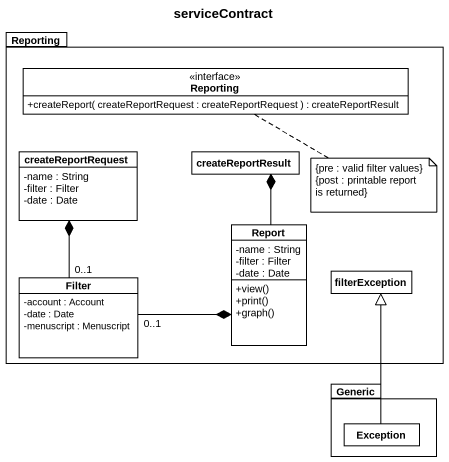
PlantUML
@startuml
title serviceContract
hide circle
hide empty members
skinparam classAttributeIconSize 0
package Reporting {
  interface "Reporting" as Reporting_2 {
    +createReport( createReportRequest : createReportRequest ) : createReportResult
  }
  class createReportRequest {
    -name : String
    -filter : Filter
    -date : Date
  }
  class createReportResult
  class Report {
    -name : String
    -filter : Filter
    -date : Date
    +view()
    +print()
    +graph()
  }
  class filterException
  class Filter {
    -account : Account
    -date : Date
    -menuscript : Menuscript
  }
}
package Generic {
  class "Exception" as Exception_
}
createReportRequest *-- "0..1" Filter
createReportResult *-- Report
Report *-left- "0..1" Filter
Exception_ -up-|> filterException
note right of Reporting_2
  {pre : valid filter values}
  {post : printable report is returned}
end note
@enduml
